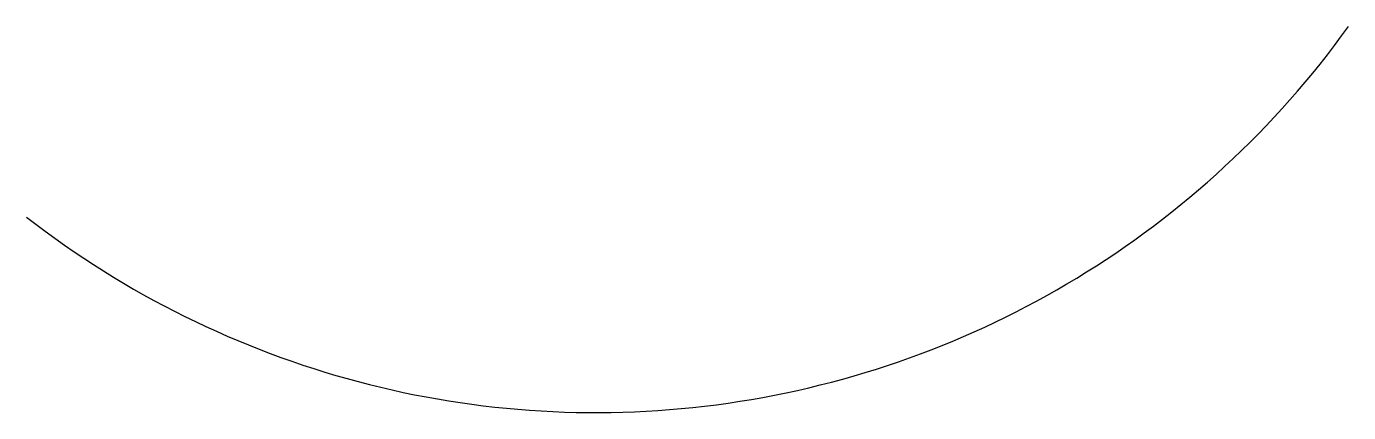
# Model space of a CAD drawing. Extents: x 0 to 0.99, y -0.146 to 0.143.
import ezdxf

# ---------------------------------------------------------------- set-up
doc = ezdxf.new("R2010")
doc.units = 0
doc.layers.get('0').update_dxf_attribs({"linetype": 'CONTINUOUS'})

msp = doc.modelspace()

# ---------------------------------------------------------------- linework, layer by layer
at = {"color": 0}
msp.add_arc((0.42626, 0.54749), 0.69386, 232.09666, 324.30583, dxfattribs=at)

doc.saveas('drawing.dxf')
